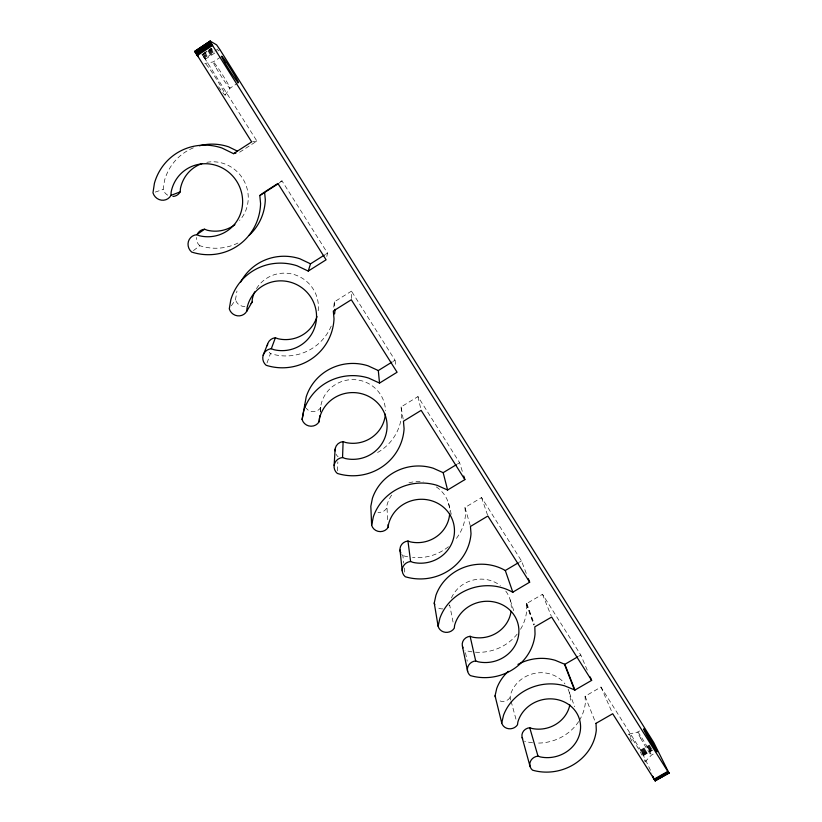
<?xml version="1.0" encoding="UTF-8"?>
<svg xmlns="http://www.w3.org/2000/svg" width="822" height="822" viewBox="0 0 822 822"><rect width="100%" height="100%" fill="white"/><g stroke="black" fill="none" stroke-linecap="round" stroke-linejoin="round"><path stroke-width="0.62" stroke-dasharray="4.11 3.08" d="M351.343 298.509L351.467 291.132L334.349 301.869L333.568 308.733M337.41 470.852L337.852 461.882M320.251 412.192L321.094 404.434A32.603 31.863 2.1 0 1 356.029 379.764A32.603 31.863 2.1 0 1 385.497 410.599M387.573 519.689L386.915 505.417A31.883 30.537 -9.2 0 1 392.474 494.001M320.251 411.524L321.094 404.434M510.76 700.067L510.092 697.59L510.452 694.95A30.609 28.051 -14.7 0 1 534.629 673.372A30.609 28.051 -14.7 0 1 564.95 683.904M167.678 195.174A9.556 9.145 54 0 1 163.167 189.42L164.554 180.316A52.649 50.759 55.7 0 1 193.602 147.734M231.352 305.815L235.482 299.763L236.952 291.039M326.807 256.454L327.505 253.104L281.977 180.85L278.905 182.823M267.016 362.954L270.469 353.563A50.43 49.515 37.1 0 0 331.975 324.187M225.105 95.105L229.903 88.273L237.301 83.443M520.542 629.272A46.844 43.895 -13 0 0 526.686 610.623L526.481 603.656L542.52 594.296L580.805 655.031L588.192 672.314M645.044 761.881L651.332 755.192L656.203 752.418M193.437 250.618L199.767 245.696A52.649 50.759 55.7 0 0 238.493 242.747M279.079 183.07L281.977 180.85M202.983 53.8L211.357 48.293M203.147 53.975L211.521 48.467M201.935 54.488L202.325 54.92L212.785 48.046M202.325 54.92L213.042 48.385M202.592 55.249L212.302 49.484M202.9 55.66L203.24 56.143L213.689 49.279M203.24 56.143L203.62 56.677L214.069 49.813M203.62 56.677L204.02 57.263L213.422 51.098M204.02 57.263L204.442 57.889L213.833 51.724M214.881 51.036L218.015 48.981M239.644 152.214L256.896 141.065L204.873 58.537L214.265 52.382M205.315 59.215L216.782 51.683M217.83 50.995L219.916 49.628M220.728 56.995L213.299 61.866L205.151 63.469A18.762 1.233 57.5 0 0 204.976 63.797M325.389 254.45L327.505 253.104M392.926 361.505L395.012 360.221L351.467 291.132M403.15 418.973L401.085 406.941L417.936 396.594L459.611 462.724L462.992 473.564M457.412 464.05L459.611 462.724M470.235 525.484L464.975 507.523L481.558 497.557L521.477 560.902L526.481 573.92M519.319 562.186L521.477 560.902M578.678 656.275L580.805 655.031M579.325 720.483A45.919 42.086 -14.7 0 0 585.356 702.861L585.089 696.255L600.985 687.058L641.345 751.154L651.867 773.173M639.68 730.964L637.738 732.073L628.799 734.118M640.657 750.024L649.401 745.03M640.996 750.578L649.74 745.585M641.345 751.154L650.089 746.16M641.694 751.74L650.438 746.756M642.033 752.325L650.777 747.342M642.362 752.911L651.116 747.928M642.681 753.476L651.435 748.482M642.979 754.01L651.733 749.017M643.246 754.504L650.901 750.137M643.482 754.956L652.236 749.972M643.677 755.356L652.442 750.363M155.235 192.081L163.167 189.42M252.714 141.744L256.896 141.065M205.747 59.893L201.822 54.406M204.442 57.889L204.873 58.537M401.085 406.941L401.691 414.083A48.909 47.789 2.1 0 1 375.089 453.836M464.975 507.523L465.519 514.449A47.82 45.806 -9.2 0 1 455.326 539.818M643.842 755.706L640.328 749.5M600.985 687.058L612.184 712.582M585.089 696.255L595.087 721.387M542.52 594.296L551.192 615.914M569.358 692.638L574.691 706.694M526.84 603.533L534.362 624.391M526.481 603.656L533.992 624.514M526.337 603.831L533.848 625.049M481.558 497.557L487.477 514.87M510.205 599.937L513.791 610.849M511.099 701.3L516.483 721.079M448.524 503.27L451.442 514.993M417.936 396.594L420.895 409.222M465.478 652.719L467.245 661.135M453.056 622.079L449.644 604.92A8.446 7.943 -10 0 1 448.658 606.184M395.012 360.221L396.05 366.232M401.742 554.418A8.754 8.323 -7.5 0 0 402.883 555.59L403.725 563.049M404.28 568.023L404.989 574.249M334.349 301.869L334.903 308.024M578.647 721.562A45.919 42.086 -14.7 0 1 536.098 743.047M532.574 742.79A45.919 42.086 -14.7 0 1 524.539 741.197M568.105 689.185A30.609 28.051 -14.7 0 1 570.221 702.358M510.092 697.59A8.282 7.624 -12.7 0 1 498.749 700.447M517.172 634.101A46.844 43.895 -13 0 1 473.215 652M472.013 651.846A46.844 43.895 -13 0 1 464.975 650.315M451.442 597.954A31.226 29.263 -13 0 1 500.331 585.572M505.807 591.131A31.226 29.263 -13 0 1 511.305 607.499M442.822 608.886A8.446 7.943 -10 0 1 436.749 606.944M448.401 546.722A47.82 45.806 -9.2 0 1 412.572 557.491M407.661 556.782A47.82 45.806 -9.2 0 1 402.883 555.59M408.935 482.863A31.883 30.537 -9.2 0 1 423.176 481.867M436.328 486.912A31.883 30.537 -9.2 0 1 449.747 511.15M386.607 508.284A8.631 8.292 -4.3 0 1 377.986 512.342M338.109 456.765A8.95 8.682 2.1 0 1 335.993 454.114M320.827 407.414A8.847 8.631 11.4 0 1 306.174 408.298M270.469 353.563A9.206 9.011 27.2 0 1 269.236 352.278M256.464 288.635A33.62 33.014 37.1 0 1 296.321 275.298A33.62 33.014 37.1 0 1 318.063 311.764M244.935 306.472A9.155 8.919 39.9 0 1 235.482 299.763M199.767 245.696A9.587 9.258 49.3 0 1 196.396 237.466M206.846 162.314A35.099 33.836 55.7 0 1 243.62 180.049A35.099 33.836 55.7 0 1 239.582 220.43M631.974 741.156A16.091 0.935 59.6 0 1 631.039 736.841A16.091 0.935 59.6 0 1 643.277 757.545M644.386 759.826A16.091 0.935 59.6 0 1 644.993 761.306M205.993 64.219A18.762 1.233 57.5 0 1 222.649 89.413A18.762 1.233 57.5 0 1 218.58 86.793M640.564 738.084A13.409 0.699 59.5 0 0 651.332 755.192A13.409 0.699 59.5 0 0 641.694 737.622A13.409 0.699 59.5 0 0 640.564 738.084M216.237 68.103A15.649 0.945 57.6 0 0 229.903 88.273A15.649 0.945 57.6 0 0 218.621 68.812A15.649 0.945 57.6 0 0 216.237 68.103"/><path stroke-width="1.23" d="M595.847 723.432L612.698 713.743L655.165 780.787L669.026 773.132L653.767 742.543L219.916 49.628L216.597 44.85L210.175 41.1L194.886 51.478L251.666 141.908L233.499 153.652L221.868 147.981A55.454 53.42 54.7 0 0 154.423 183.255L152.974 192.831A10.07 9.617 53.1 0 0 170.955 195.4L180.224 191.855L180.429 188.608A35.099 33.836 55.7 0 1 201.914 163.609M449.696 513.431A31.883 30.537 -9.2 0 1 410.435 541.893L407.959 541.02L410.599 561.508L413.189 562.423A33.466 31.924 -9.2 0 0 453.549 538.256A33.466 31.924 -9.2 0 0 428.827 500.043A33.466 31.924 -9.2 0 0 388.529 524.302L388.21 527.292A9.063 8.672 -4.4 0 1 371.636 525.207L373.342 516.802A50.193 47.892 -9.2 0 1 437.16 485.37L447.6 490.015L464.872 479.596L421.162 410.363L403.448 421.203L404.085 428.694A51.385 50.07 1.4 0 1 337.287 473.421A9.402 9.083 1.6 0 1 342.548 457.535L343.113 441.599L345.651 442.513A32.603 31.863 2.1 0 0 385.395 414.165M334.133 465.529L335.099 449.223M170.955 195.4L171.161 191.978A36.969 35.613 54.7 0 1 213.515 164.677A36.969 35.613 54.7 0 1 241.945 208.583A36.969 35.613 54.7 0 1 199.52 235.78L196.684 234.702A10.09 9.73 48.1 0 0 191.629 252.035A55.454 53.42 54.7 0 0 260.584 203.579L259.803 195.544L264.571 192.009L265.311 199.643A52.649 50.759 55.7 0 1 249.251 235.215M259.803 195.544L278.124 183.809L326.098 259.803L308.24 271.075L297.03 265.773A53.029 52.022 34.6 0 0 230.838 299.681L229.287 308.836A9.628 9.371 38.1 0 0 246.775 311.23L247.032 307.962A35.356 34.678 34.5 0 1 288.676 281.74A35.356 34.678 34.5 0 1 315.782 323.621A35.356 34.678 34.5 0 1 274.065 349.74L271.311 348.723L275.391 337.76L278 338.736A33.62 33.014 37.1 0 0 316.984 316.562M246.775 311.23L252.097 302.044L252.333 298.941A33.62 33.014 37.1 0 1 254.707 291.882M391.878 362.153L378.305 370.547L368.02 365.811A48.909 47.789 2.1 0 0 306.185 396.913L302.106 419.508A9.299 9.042 10.2 0 0 319.121 421.748L319.409 418.624A34.257 33.383 1.4 0 1 360.365 393.409A34.257 33.383 1.4 0 1 386.237 433.389A34.257 33.383 1.4 0 1 345.219 458.501L342.548 457.535M319.121 421.748L319.83 415.778M655.319 780.9L655.072 780.16M302.106 419.508L303.729 410.743A51.385 50.07 1.4 0 1 368.718 378.11L379.528 383.073L397.088 372.232L351.323 299.742L333.311 311.024L334.02 318.772A53.029 52.022 34.6 0 1 266.153 365.297A9.679 9.453 25.2 0 1 271.311 348.723M596.022 723.329L596.289 730.213A48.097 43.823 -14.6 0 1 532.543 770.173A8.795 7.963 -13.4 0 1 530.303 761.717A8.795 7.963 -13.4 0 1 537.999 756.127L540.455 756.959A32.068 29.212 -14.6 0 0 579.51 734.508A32.068 29.212 -14.6 0 0 556.874 699.512A32.068 29.212 -14.6 0 0 517.87 722.035L517.49 724.788A8.672 7.932 -12.6 0 1 508.756 728.744A8.672 7.932 -12.6 0 1 501.739 722.959L503.526 715.253A47.882 43.628 -14.6 0 1 564.704 685.867L574.927 690.059L591.635 680.38L551.654 617.055L534.824 626.837L535.03 634.101A49.114 45.796 -12.9 0 1 470.287 675.561A8.98 8.323 -11.4 0 1 467.882 666.734A8.98 8.323 -11.4 0 1 475.691 660.939L478.209 661.813A32.746 30.527 -12.9 0 0 517.911 638.53A32.746 30.527 -12.9 0 0 494.258 601.981A32.746 30.527 -12.9 0 0 454.617 625.337L454.268 628.214A8.857 8.292 -10 0 1 445.38 632.313A8.857 8.292 -10 0 1 438.116 626.261L434.242 603.04L435.917 595.313A46.813 43.864 -13 0 1 505.304 570.499L518.24 562.823M438.116 626.261L439.893 618.195A49.114 45.796 -12.9 0 1 512.681 592.241L529.656 582.202L528.289 578.657M501.739 722.959L495.05 695.823L496.745 688.425A45.713 41.901 -14.7 0 1 508.273 671.327M308.24 271.075L310.531 263.831L324.32 255.118M263.163 355.248L267.633 343.976M196.684 234.702L204.596 229.215L207.288 230.242A35.099 33.836 55.7 0 0 234.928 224.663M210.175 41.1L194.835 51.19L197.773 55.721M194.886 51.478L210.185 41.192M194.999 51.755L210.247 41.377M195.174 52.115L210.37 41.645M195.4 52.546L210.545 42.004M195.677 53.06L211.059 42.95L210.781 42.436M196.006 53.625L211.388 43.515L211.059 42.95M196.366 54.252L211.747 44.141L211.388 43.515M196.766 54.92L212.148 44.799L211.747 44.141M197.188 55.608L212.579 45.498L212.148 44.799M265.598 191.351L277.877 183.481M371.636 525.207L370.825 506.27L372.438 498.245A47.82 45.806 -9.2 0 1 433.225 468.221L443.171 472.671L456.323 464.707M517.932 664.402A45.713 41.901 -14.7 0 1 555.097 660.272L564.868 664.31L577.619 656.891M654.035 779.205L667.772 771.406L669.026 773.132M654.333 779.657L668.06 771.858M654.589 780.047L668.327 772.259M654.826 780.366L668.553 772.577M655.011 780.612L668.892 772.701M655.165 780.787L668.985 772.927M233.499 153.652L235.955 153.077M522.658 738.865A8.405 7.655 -13.4 0 1 529.728 727.706L532.07 728.508A30.609 28.051 -14.7 0 0 569.852 704.824M463.022 647.89A8.569 7.984 -11.4 0 1 470.112 636.3L472.516 637.142A31.226 29.263 -13 0 0 511.058 611.332M197.629 56.317L198.338 56.636M310.531 263.831L299.886 258.776A50.43 49.515 37.1 0 0 240.558 282.265M237.435 151.135L228.619 146.83A52.649 50.759 55.7 0 0 199.417 145.792M512.887 592.405L505.294 570.509M653.809 778.167L652.545 776.163L653.716 778.701M529.656 582.202L487.867 516.021L470.451 526.46L471.016 533.694A50.193 47.892 -9.2 0 1 405.267 576.736A9.186 8.693 -7.6 0 1 410.599 561.508M212.579 45.498L667.772 771.406M590.155 676.927L591.635 680.38M564.868 664.31L574.927 690.059M564.519 664.361L574.557 690.11M463.742 475.979L464.872 479.596M529.728 727.706L537.999 756.127M522.124 737.488L530.026 766.309M443.171 472.671L447.6 490.015M470.112 636.3L475.691 660.939M462.457 646.452L467.656 671.523M399.985 549.969L402.225 570.869M378.305 370.547L379.528 383.073M387.994 524.765L388.21 527.292M495.574 697.22A8.282 7.624 -12.7 0 1 495.05 695.823M434.797 604.499A8.446 7.943 -10 0 1 434.242 603.04M400.848 553.062A8.754 8.323 -7.5 0 1 407.959 541.02M335.068 450.898A8.95 8.682 2.1 0 1 343.113 441.599M305.25 406.859A8.847 8.631 11.4 0 1 304.633 405.277M335.016 309.247A50.43 49.515 37.1 0 1 334.585 313.942M267.284 345.692A9.206 9.011 27.2 0 1 275.391 337.76M252.097 302.044A9.155 8.919 39.9 0 1 251.09 303.472M197.403 234.003A9.587 9.258 49.3 0 1 204.596 229.215M180.224 191.855A9.556 9.145 54 0 1 172.949 196.458M646.431 734.724A13.419 0.637 59.4 0 0 657.179 751.863A13.419 0.637 59.4 0 0 647.469 734.323A13.419 0.637 59.4 0 0 646.431 734.724M224.796 62.503A15.659 0.832 57.7 0 0 238.359 82.755A15.659 0.832 57.7 0 0 227.016 63.315A15.659 0.832 57.7 0 0 224.796 62.503"/></g></svg>
